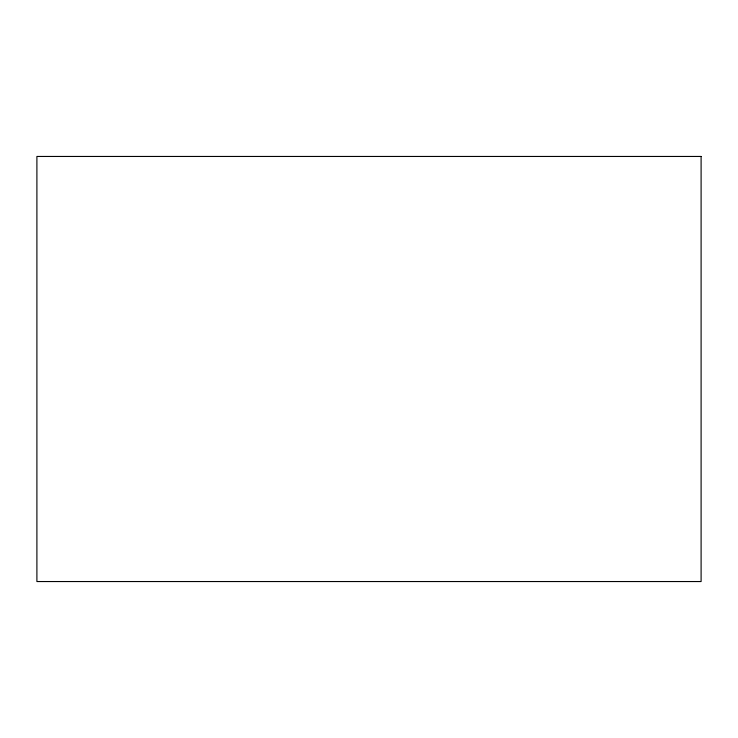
<?xml version="1.0" encoding="UTF-8"?>
<svg xmlns="http://www.w3.org/2000/svg" width="738" height="738" viewBox="0 0 738 738"><rect width="100%" height="100%" fill="white"/><g stroke="black" fill="none" stroke-linecap="round" stroke-linejoin="round"><path stroke-width="1.11" d="M701.1 156.456L36.9 156.456L36.9 581.544L701.1 581.544L701.1 156.456"/></g></svg>
